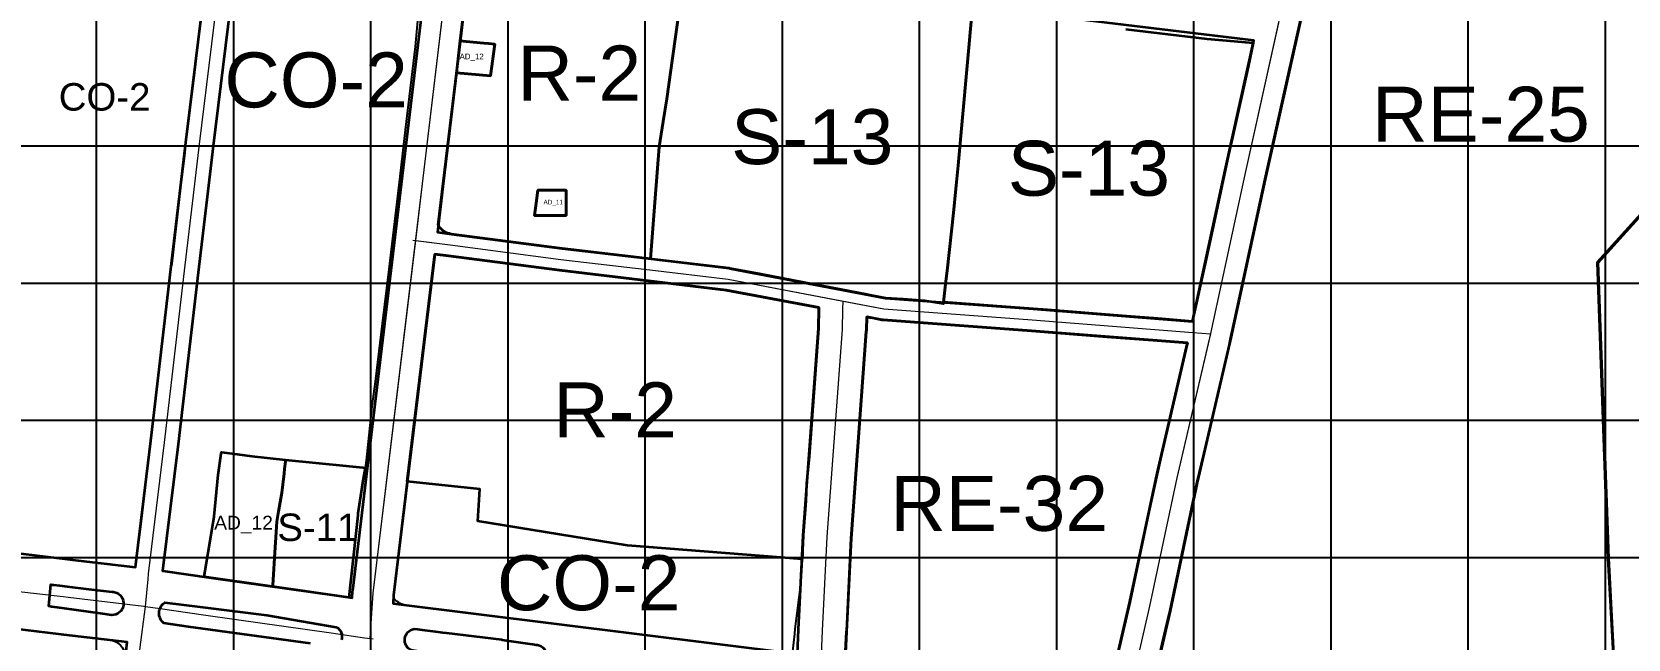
# Model space of a CAD drawing. Header units: millimetres. Extents: x 464536 to 476893, y 870501 to 881610.
# Drawn here: x 468753 to 469916, y 876140 to 876583 of the extents above; entities that cross this region are included whole.
import ezdxf
from ezdxf.enums import TextEntityAlignment as Align

# ---------------------------------------------------------------- set-up
doc = ezdxf.new("R2010")
doc.units = ezdxf.units.MM
for name, color, linetype, lineweight in [('Administration', 16, 'Continuous', 35), ('Center_1', 7, 'Continuous', 5), ('Land Use Code', 7, 'Continuous', 35), ('Mixed use', 30, 'Continuous', 35), ('Proposed Road Net work', 7, 'Continuous', 35), ('Recreational _ Environmental', 84, 'Continuous', 35), ('Services', 170, 'Continuous', 35)]:
    doc.layers.add(name, color=color, linetype=linetype, lineweight=lineweight)
doc.layers.add('Commerce_ Business _ Trade', color=10, linetype='Continuous')
doc.layers.add('Grid1', color=7, linetype='Continuous')
doc.styles.add('Arial', font='arial.ttf')

msp = doc.modelspace()

# ---------------------------------------------------------------- linework, layer by layer
at = {"layer": 'Administration'}
for points in [[(469090.2, 876574.3), (469087.1, 876551.2), (469062.3, 876553.3), (469062.5, 876554.8), (469065.1, 876576.6), (469069.3, 876576.2), (469082.2, 876575), (469085.7, 876574.7)], [(469119.2, 876449.4), (469120.5, 876458.3), (469121.6, 876467.7), (469123.8, 876467.7), (469129.4, 876467.7), (469131.8, 876467.7), (469138.5, 876467.7), (469138.5, 876467.7), (469140.6, 876467.7), (469142.3, 876467.7), (469142.3, 876466.3), (469142.3, 876465.9), (469142.3, 876455.2), (469142.3, 876455.1), (469142.2, 876449.4), (469124.1, 876449.4), (469120, 876449.4)], [(468937.7, 876271.1), (468937.6, 876269.9), (468937, 876264.5), (468936.6, 876261.2), (468935, 876247), (468932.7, 876233.4), (468931.4, 876226.2), (468930.6, 876214.4), (468930.2, 876207.5), (468928.4, 876179.8), (468927.9, 876178.8), (468878.4, 876185.9), (468885.6, 876229.7), (468888.7, 876260.2), (468890.9, 876275.7), (468891.1, 876276.7), (468902.5, 876275.3), (468913.2, 876273.9)]]:
    msp.add_lwpolyline(points, close=True, dxfattribs=at)
at = {"layer": 'Center_1'}
for points in [[(468999.3, 876140.9), (469001.6, 876174), (469038, 876476.5), (469086.7, 876884.7), (469109.1, 877079.2), (469115.4, 877129.1), (469120.5, 877169.6)], [(468835.5, 876164.2), (468837.5, 876184.1), (468837.8, 876188), (468849.4, 876283.8), (468851.4, 876300.4), (468864.1, 876409), (468871.2, 876468.2), (468875.1, 876501.3), (468894.7, 876661.8), (468903.6, 876742.6), (468912.4, 876820.9), (468916.6, 876857.8), (468918.9, 876869.6), (468923.9, 876923.4), (468928.6, 876964.2), (468930.4, 876987.9), (468933, 877009.6), (468933.4, 877017.2), (468934, 877022.3)], [(469546.6, 876072.1), (469567.9, 876164.4), (469587.8, 876258), (469612.3, 876363.3), (469637.4, 876479.1), (469663.1, 876595.6)], [(469030.6, 876431.4), (469057.7, 876427.8), (469138.4, 876417.3), (469203.3, 876409.7), (469260.3, 876402.8), (469374, 876381.2), (469482.1, 876373.2), (469599.2, 876364.1), (469612.2, 876363.1)], [(469327, 876100.6), (469327.9, 876118.2), (469329.3, 876146.5), (469332.7, 876214.9), (469343.7, 876366.1), (469344.1, 876381), (469344.3, 876386.8)], [(469327, 876100.6), (469327.9, 876118.2), (469329.3, 876146.5), (469332.7, 876214.9), (469343.7, 876366.1), (469344.1, 876381), (469344.3, 876386.8)], [(468748.8, 875489.3), (468749.4, 875495.6), (468749.6, 875497.1), (468754.6, 875546.5), (468758.3, 875577.2), (468783.9, 875742.8), (468831.6, 876132.5), (468835.5, 876164.2)]]:
    msp.add_lwpolyline(points, dxfattribs=at)
for points in [[(468835.5, 876164.2, 0), (468837.5, 876184.1, 0), (468837.8, 876188, 0), (468849.4, 876283.8, 0), (468851.4, 876300.4, 0), (468864.1, 876409, 0), (468871.2, 876468.2, 0), (468875.1, 876501.3, 0), (468894.7, 876661.8, 0), (468903.6, 876742.6, 0), (468912.4, 876820.9, 0), (468916.6, 876857.8, 0), (468917.7, 876863.5, 0)], [(469032.6, 876431.1, 0), (469038, 876476.5, 0), (469059.9, 876659.7, 0)], [(469612.2, 876363.1, 0), (469612.3, 876363.3, 0), (469637.4, 876479.1, 0), (469661.8, 876589.8, 0)], [(468999.3, 876140.9, 0), (469001.6, 876174, 0), (469032.6, 876431.1, 0)], [(469030.6, 876431.4, 0), (469032.6, 876431.1, 0)], [(469032.6, 876431.1, 0), (469057.7, 876427.8, 0), (469138.4, 876417.3, 0), (469203.3, 876409.7, 0), (469260.3, 876402.8, 0), (469344.3, 876386.8, 0)], [(469327, 876100.6, 0), (469327.9, 876118.2, 0), (469329.3, 876146.5, 0), (469332.7, 876214.9, 0), (469343.7, 876366.1, 0), (469344.1, 876381, 0), (469344.3, 876386.8, 0)], [(469344.3, 876386.8, 0), (469374, 876381.2, 0), (469482.1, 876373.2, 0), (469599.2, 876364.1, 0), (469612.2, 876363.1, 0)], [(469546.6, 876072.1, 0), (469567.9, 876164.4, 0), (469587.8, 876258, 0), (469612.2, 876363.1, 0)], [(468616.5, 876190.4, 0), (468651.5, 876186.2, 0), (468692.5, 876181.3, 0), (468743.3, 876175.2, 0), (468775.5, 876171.4, 0), (468779.3, 876170.9, 0), (468834.3, 876164.4, 0), (468835.5, 876164.2, 0)], [(468616.5, 876190.4, 0), (468651.5, 876186.2, 0), (468692.5, 876181.3, 0), (468743.3, 876175.2, 0), (468775.5, 876171.4, 0), (468779.3, 876170.9, 0), (468834.3, 876164.4, 0), (468835.5, 876164.2, 0), (468846.2, 876162.7, 0), (468878, 876158.1, 0), (468902, 876154.7, 0), (468934.7, 876150.1, 0), (468971.1, 876144.9, 0), (468995.4, 876141.4, 0), (469001.6, 876140.5, 0)], [(468795.1, 875834.5, 0), (468831.6, 876132.5, 0), (468835.5, 876164.2, 0)], [(468835.5, 876164.2, 0), (468846.2, 876162.7, 0), (468878, 876158.1, 0), (468902, 876154.7, 0), (468934.7, 876150.1, 0), (468971.1, 876144.9, 0), (468995.4, 876141.4, 0), (468999.3, 876140.9, 0)], [(468999.3, 876140.9, 0), (469001.6, 876140.5, 0)]]:
    msp.add_polyline3d(points, dxfattribs=at)
at = {"layer": 'Commerce_ Business _ Trade'}
for points in [[(469034.2, 876594), (469032.2, 876572.6), (469025, 876511.8), (469021.1, 876477.7), (469013, 876410.2), (469008.1, 876370.5), (469003.1, 876328.3), (469000.7, 876310.2), (469000.7, 876309.9), (468996.5, 876270.7), (468995.7, 876265.4), (468994, 876265.5), (468994.1, 876265.6), (468984.4, 876266.5), (468959.7, 876269), (468937.7, 876271.1), (468913.2, 876273.9), (468902.5, 876275.3), (468891.1, 876276.7), (468890.9, 876275.7), (468888.7, 876260.2), (468885.6, 876229.7), (468878.4, 876185.9), (468848.1, 876190.2), (468859.4, 876282.6), (468861.3, 876299.2), (468874.1, 876407.8), (468881.1, 876467), (468885, 876500.1), (468904.6, 876660.6)], [(468878.8, 876614.4), (468874.1, 876576), (468870.6, 876547.6), (468868, 876526.2), (468865.1, 876502.5), (468864, 876493), (468861.2, 876469.4), (468854.7, 876414.1), (468854.4, 876412.3), (468854.2, 876410.2), (468841.5, 876301.5), (468839.5, 876285), (468839.1, 876281.7), (468835.1, 876248.7), (468831.7, 876220.4), (468829.6, 876203.2), (468828.3, 876192.8), (468814.4, 876194.4), (468814.3, 876194.4), (468814.3, 876194.4), (468809.9, 876195), (468801, 876196), (468774.5, 876199.2), (468701, 876208)]]:
    msp.add_lwpolyline(points, dxfattribs=at)
msp.add_lwpolyline([(469314.4, 876198.7), (469314.4, 876198.4), (469313.5, 876182.1), (469309, 876147.8), (469308.7, 876144.2), (469307.4, 876131.7, -0.133826), (469301, 876130.8), (469144.4, 876150.3), (469074.3, 876159.1), (469025.2, 876165.2, -0.220656), (469016.4, 876170.7), (469016.5, 876172.5), (469026.5, 876255.3), (469079.3, 876249.7), (469078, 876226.3), (469187, 876208.7)], format="xyb", close=True, dxfattribs=at)
msp.add_lwpolyline([(468726.1, 876149.6), (468810, 876139.6, -0.41509), (468820.7, 876125.9), (468801, 875965.2), (468794, 875907.2), (468787.9, 875857.5, -0.307933), (468778.7, 875847.1), (468624.9, 875870.2, -0.270853)], format="xyb", dxfattribs=at)
at = {"layer": 'Grid1'}
for p, q in [((468800, 870600), (468800, 881600)), ((468900, 870600), (468900, 881600)), ((469000, 870600), (469000, 881600)), ((469100, 870600), (469100, 881600)), ((469200, 870600), (469200, 881600)), ((469300, 870600), (469300, 881600)), ((469400, 870600), (469400, 881600)), ((469500, 870600), (469500, 881600)), ((469600, 870600), (469600, 881600)), ((469700, 870600), (469700, 881600)), ((469800, 870600), (469800, 881600)), ((469900, 870600), (469900, 881600)), ((464700, 876500), (472600, 876500)), ((464700, 876400), (472600, 876400)), ((464700, 876300), (472600, 876300)), ((464700, 876200), (472600, 876200))]:
    msp.add_line(p, q, dxfattribs=at)
at = {"layer": 'Mixed use'}
msp.add_lwpolyline([(469314.6, 876202.5), (469314.4, 876198.7), (469314.4, 876198.7), (469187, 876208.7), (469078, 876226.3), (469079.3, 876249.7), (469026.5, 876255.3), (469046.5, 876421.2), (469056.6, 876419.9), (469137.4, 876409.4), (469202.4, 876401.7), (469259, 876394.9), (469326.6, 876382.1), (469326.6, 876381.5), (469326.2, 876367), (469319.4, 876273.6), (469317.9, 876258.7), (469317.4, 876254.2), (469317.1, 876241.2), (469315.2, 876216.2), (469315.2, 876215.8), (469315.1, 876213.8), (469314.9, 876212.8)], close=True, dxfattribs=at)
msp.add_polyline3d([(469224.8, 876598.9, 0), (469215.8, 876534.5, 0), (469213.1, 876517.9, 0), (469210.2, 876499.4, 0), (469207.3, 876462, 0), (469203.8, 876417.7, 0), (469145.7, 876424.5, 0), (469139.4, 876425.2, 0), (469139.4, 876425.2, 0), (469058.7, 876435.8, 0), (469058.5, 876435.8, 0), (469058.5, 876435.8, 0), (469057.2, 876436.1, 0), (469055.9, 876436.4, 0), (469054.6, 876437, 0), (469053.5, 876437.6, 0), (469052.4, 876438.4, 0), (469051.4, 876439.3, 0), (469050.5, 876440.3, 0), (469049.7, 876441.4, 0), (469049.1, 876442.6, 0), (469052.9, 876474.7, 0), (469062.5, 876554.8, 0), (469062.3, 876553.3, 0), (469087.1, 876551.2, 0), (469090.2, 876574.3, 0), (469085.7, 876574.7, 0), (469082.2, 876575, 0), (469069.3, 876576.2, 0), (469065.1, 876576.6, 0), (469073, 876643.5, 0)], dxfattribs=at)
msp.add_polyline3d([(469120.5, 876458.3, 0), (469119.2, 876449.4, 0), (469120, 876449.4, 0), (469124.1, 876449.4, 0), (469142.2, 876449.4, 0), (469142.3, 876455.1, 0), (469142.3, 876455.2, 0), (469142.3, 876465.9, 0), (469142.3, 876466.3, 0), (469142.3, 876467.7, 0), (469140.6, 876467.7, 0), (469138.5, 876467.7, 0), (469138.5, 876467.7, 0), (469131.8, 876467.7, 0), (469129.4, 876467.7, 0), (469123.8, 876467.7, 0), (469121.6, 876467.7, 0)], close=True, dxfattribs=at)
at = {"layer": 'Proposed Road Net work'}
for points in [[(468712.5, 876881, 0), (468673.5, 876547, 0), (468634.2, 876215.9, 0), (468654.7, 876213.5, 0), (468695.7, 876208.6, 0), (468746.6, 876202.5, 0), (468778.8, 876198.7, 0), (468782.5, 876198.2, 0), (468828.3, 876192.8, 0), (468839.5, 876285, 0), (468841.5, 876301.5, 0), (468854.2, 876410.2, 0), (468861.2, 876469.4, 0), (468865.1, 876502.5, 0), (468884.8, 876663, 0), (468893.7, 876743.7, 0), (468902.5, 876822, 0), (468906.5, 876857.1, 0), (468905.6, 876857.2, 0), (468856, 876865.1, 0), (468841.4, 876866.1, 0), (468791.2, 876872, 0), (468776.1, 876873.1, 0), (468744.6, 876877, 0)], [(468712.5, 876881, 0), (468673.5, 876547, 0), (468634.2, 876215.9, 0), (468654.7, 876213.5, 0), (468695.7, 876208.6, 0), (468746.6, 876202.5, 0), (468778.8, 876198.7, 0), (468782.5, 876198.2, 0), (468828.3, 876192.8, 0), (468839.5, 876285, 0), (468841.5, 876301.5, 0), (468854.2, 876410.2, 0), (468861.2, 876469.4, 0), (468865.1, 876502.5, 0), (468884.8, 876663, 0), (468893.7, 876743.7, 0), (468902.5, 876822, 0), (468906.5, 876857.1, 0), (468905.6, 876857.2, 0), (468856, 876865.1, 0), (468841.4, 876866.1, 0), (468791.2, 876872, 0), (468776.1, 876873.1, 0), (468744.6, 876877, 0)], [(468984.6, 876848.6, 0), (468926.4, 876855.1, 0), (468922.3, 876819.7, 0), (468913.6, 876741.5, 0), (468904.6, 876660.6, 0), (468885, 876500.1, 0), (468881.1, 876467, 0), (468874.1, 876407.8, 0), (468861.3, 876299.2, 0), (468859.4, 876282.6, 0), (468848.1, 876190.2, 0), (468850, 876189.9, 0), (468881.9, 876185.4, 0), (468905.9, 876181.9, 0), (468938.6, 876177.3, 0), (468974.9, 876172.1, 0), (468986.3, 876170.5, 0), (468986.6, 876175, 0), (468986.7, 876175.7, 0), (469023.1, 876478.3, 0), (469065.8, 876836.2, 0), (469061.9, 876836.7, 0), (469003.1, 876844.5, 0), (469002.6, 876844.6, 0)], [(468984.6, 876848.6, 0), (468926.4, 876855.1, 0), (468922.3, 876819.7, 0), (468913.6, 876741.5, 0), (468904.6, 876660.6, 0), (468885, 876500.1, 0), (468881.1, 876467, 0), (468874.1, 876407.8, 0), (468861.3, 876299.2, 0), (468859.4, 876282.6, 0), (468848.1, 876190.2, 0), (468850, 876189.9, 0), (468881.9, 876185.4, 0), (468905.9, 876181.9, 0), (468938.6, 876177.3, 0), (468974.9, 876172.1, 0), (468986.3, 876170.5, 0), (468986.6, 876175, 0), (468986.7, 876175.7, 0), (469023.1, 876478.3, 0), (469065.8, 876836.2, 0), (469061.9, 876836.7, 0), (469003.1, 876844.5, 0), (469002.6, 876844.6, 0)], [(469183, 876633.4, 0), (469074.7, 876643.3, 0), (469073, 876643.5, 0), (469052.9, 876474.7, 0), (469048.4, 876437.1, 0), (469058.7, 876435.8, 0), (469139.4, 876425.2, 0), (469204.2, 876417.6, 0), (469261.2, 876410.8, 0), (469261.7, 876410.7, 0), (469375, 876389.1, 0), (469482.7, 876381.2, 0), (469598.9, 876372.1, 0), (469622.7, 876482.3, 0), (469643.6, 876576.9, 0), (469576.9, 876585, 0), (469494.1, 876595, 0), (469370.8, 876611.2, 0), (469267.8, 876623.9, 0)], [(469183, 876633.4, 0), (469074.7, 876643.3, 0), (469073, 876643.5, 0), (469052.9, 876474.7, 0), (469048.4, 876437.1, 0), (469058.7, 876435.8, 0), (469139.4, 876425.2, 0), (469204.2, 876417.6, 0), (469261.2, 876410.8, 0), (469261.7, 876410.7, 0), (469375, 876389.1, 0), (469482.7, 876381.2, 0), (469598.9, 876372.1, 0), (469622.7, 876482.3, 0), (469643.6, 876576.9, 0), (469576.9, 876585, 0), (469494.1, 876595, 0), (469370.8, 876611.2, 0), (469267.8, 876623.9, 0)], [(469016.5, 876172.5, 0), (469016.1, 876166.3, 0), (469310.9, 876129.6, 0), (469311.8, 876147.3, 0), (469315.2, 876216, 0), (469326.2, 876367, 0), (469326.6, 876381.5, 0), (469326.6, 876382.1, 0), (469259, 876394.9, 0), (469202.4, 876401.7, 0), (469137.4, 876409.4, 0), (469056.6, 876419.9, 0), (469046.5, 876421.2, 0)], [(469016.5, 876172.5, 0), (469016.1, 876166.3, 0), (469310.9, 876129.6, 0), (469311.8, 876147.3, 0), (469315.2, 876216, 0), (469326.2, 876367, 0), (469326.6, 876381.5, 0), (469326.6, 876382.1, 0), (469259, 876394.9, 0), (469202.4, 876401.7, 0), (469137.4, 876409.4, 0), (469056.6, 876419.9, 0), (469046.5, 876421.2, 0)], [(469372.5, 876373.3, 0), (469361.5, 876375.4, 0), (469361.2, 876365.6, 0), (469361.1, 876364.8, 0), (469350.2, 876213.8, 0), (469346.7, 876145.6, 0), (469345.7, 876125.3, 0), (469426.8, 876115.2, 0), (469537.9, 876101, 0), (469553.3, 876167.6, 0), (469573.1, 876261.2, 0), (469595.3, 876356.4, 0), (469481.5, 876365.2, 0), (469373.4, 876373.2, 0)], [(468627.7, 876161.3, 0), (468593.6, 875874.9, 0), (468786.4, 875845.9, 0), (468821.7, 876133.7, 0), (468822.2, 876138.1, 0), (468776, 876143.6, 0), (468772.3, 876144.1, 0), (468740, 876147.9, 0), (468689.2, 876154, 0), (468648.2, 876158.9, 0)], [(468627.7, 876161.3, 0), (468593.6, 875874.9, 0), (468786.4, 875845.9, 0), (468821.7, 876133.7, 0), (468822.2, 876138.1, 0), (468776, 876143.6, 0), (468772.3, 876144.1, 0), (468740, 876147.9, 0), (468689.2, 876154, 0), (468648.2, 876158.9, 0)]]:
    msp.add_polyline3d(points, close=True, dxfattribs=at)
for points in [[(469677.8, 876592.4, 0), (469652, 876475.9, 0), (469626.9, 876360, 0), (469602.4, 876254.7, 0), (469582.6, 876161.1, 0), (469567.8, 876097.1, 0), (469937, 876049.9, 0)], [(469677.8, 876592.4, 0), (469652, 876475.9, 0), (469626.9, 876360, 0), (469602.4, 876254.7, 0), (469582.6, 876161.1, 0), (469570.7, 876109.8, 0)], [(469372.5, 876373.3, 0), (469361.5, 876375.4, 0), (469361.2, 876365.6, 0), (469361.1, 876364.8, 0), (469350.2, 876213.8, 0), (469346.7, 876145.6, 0), (469345.7, 876125.3, 0), (469426.8, 876115.2, 0), (469504.8, 876105.2, 0)], [(469540.6, 876112.8, 0), (469553.3, 876167.6, 0), (469573.1, 876261.2, 0), (469595.3, 876356.4, 0), (469481.5, 876365.2, 0), (469373.4, 876373.2, 0), (469372.5, 876373.3, 0)]]:
    msp.add_polyline3d(points, dxfattribs=at)
at = {"layer": 'Recreational _ Environmental'}
msp.add_lwpolyline([(469939.4, 876465.3), (469893.9, 876415), (469901.8, 876199.3), (469905.5, 876129), (469900.3, 876054.6), (469834.7, 876063), (469708.6, 876079.1), (469643.2, 876087.9), (469639.8, 876088.4), (469592.9, 876094.7), (469577, 876096.8, -0.236346), (469570.7, 876109.8), (469575.2, 876129.1), (469579.5, 876147.8), (469582.6, 876161.1), (469602.4, 876254.7), (469607.1, 876274.8), (469625.8, 876355), (469626.9, 876360), (469629.6, 876372.3), (469652, 876475.9), (469669.4, 876554.6), (469671.1, 876562.2), (469677.8, 876592.4)], format="xyb", dxfattribs=at)
for points in [[(469937.6, 876049.9), (469900.9, 876054.6), (469906.1, 876129), (469902.5, 876199.3), (469894.6, 876415), (469940, 876465.3)], [(469345.8, 876127), (469346.7, 876145.6), (469346.8, 876146.3), (469350.2, 876213.8), (469361.1, 876364.8), (469361.2, 876365.6), (469361.5, 876375.4), (469363.7, 876375), (469363.7, 876375), (469365.8, 876374.6), (469372.5, 876373.3), (469373.4, 876373.2), (469481.5, 876365.2), (469481.5, 876365.2), (469518.2, 876362.4), (469536.5, 876360.9), (469570.1, 876358.3), (469595.3, 876356.4), (469594.9, 876354.8), (469575.6, 876272), (469573.1, 876261.2), (469567.2, 876233.4), (469553.3, 876167.6), (469544.6, 876129.9)], [(468955.8, 876137.3), (468866.9, 876149.3), (468848.9, 876152.1), (468847.8, 876153.2), (468846.9, 876154.5), (468846.2, 876155.9), (468845.7, 876157.4), (468845.5, 876159), (468845.6, 876160.5), (468845.9, 876162.1), (468846.5, 876163.5), (468847.3, 876164.9), (468848.4, 876166.1), (468849.6, 876167.1), (468875.5, 876163.9), (468924.1, 876157.9), (468974.7, 876149.2), (468975.9, 876148.5), (468976.9, 876147.5), (468977.7, 876146.4), (468978.3, 876145.2), (468978.7, 876143.9), (468978.8, 876142.5), (468978.7, 876141.1), (468978.4, 876139.8)]]:
    msp.add_lwpolyline(points, dxfattribs=at)
for points in [[(468794.3, 876176.8), (468811.3, 876174.8, -0.052368), (468813.1, 876174.6, -0.908072), (468811, 876157.9), (468802.7, 876159), (468776.5, 876162.6), (468767.6, 876163.9), (468767, 876164), (468765.1, 876164.5), (468766.7, 876180.1), (468767.5, 876180), (468768.8, 876179.9), (468773, 876179.4), (468778.5, 876178.7)], [(469111, 876122), (469104, 876122.6), (469101.6, 876122.9), (469071.3, 876127), (469046.6, 876130.1), (469033.7, 876131.7), (469029.4, 876132.2, -0.730205), (469031.4, 876147.8), (469033.8, 876147.6), (469037.2, 876147.1), (469047, 876146), (469052.2, 876145.3), (469055.1, 876145), (469095.4, 876140), (469095.5, 876139.9), (469102.2, 876138.9), (469115.9, 876136.9), (469118, 876136.6), (469120.5, 876136.3, -0.024956), (469121.3, 876136.2, -0.920182), (469120, 876120.7)]]:
    msp.add_lwpolyline(points, format="xyb", close=True, dxfattribs=at)
at = {"layer": 'Services'}
for points in [[(469438.4, 876598.9), (469431.3, 876520.7), (469428.1, 876485.8), (469427.2, 876476.1), (469426.5, 876468.7), (469424.6, 876451.3), (469420, 876409), (469419.2, 876401.5), (469417.5, 876386), (469417.4, 876384.9), (469403.8, 876387), (469388, 876388.2), (469375, 876389.1), (469370.1, 876390.1), (469362.5, 876391.5), (469361.4, 876391.7), (469329.8, 876397.7), (469321.9, 876399.2), (469284.3, 876406.4), (469261.7, 876410.7), (469261.2, 876410.8), (469204.9, 876417.5), (469204.2, 876417.6), (469203.8, 876417.7), (469207.3, 876462), (469210.2, 876499.4), (469213.1, 876517.9), (469215.8, 876534.5), (469224.8, 876598.9)], [(469550.3, 876585.3), (469603.5, 876578.8), (469609.7, 876578.2), (469618.1, 876577.5), (469643.2, 876575.1), (469639.4, 876557.7), (469627.6, 876504.3), (469625.2, 876493.8), (469622.7, 876482.3), (469614.6, 876444.8), (469608.3, 876415.6), (469599, 876372.8), (469598.9, 876372.1), (469573.7, 876374.1), (469547.7, 876376.1), (469493.3, 876380.4), (469482.7, 876381.2), (469417.5, 876386), (469419.2, 876401.5), (469420, 876409), (469424.6, 876451.3), (469426.5, 876468.7), (469427.2, 876476.1), (469428.1, 876485.8), (469431.3, 876520.7), (469438.4, 876598.9)]]:
    msp.add_lwpolyline(points, dxfattribs=at)
msp.add_lwpolyline([(468995.7, 876265.4), (468994.4, 876257.3), (468990.4, 876232.1), (468990.3, 876230.8), (468983.8, 876170.8), (468927.9, 876178.8), (468928.4, 876179.8), (468930.2, 876207.5), (468930.6, 876214.4), (468931.4, 876226.2), (468932.7, 876233.4), (468935, 876247), (468936.6, 876261.2), (468937, 876264.5), (468937.6, 876269.9), (468937.7, 876271.1), (468959.7, 876269), (468984.4, 876266.5), (468994.1, 876265.6), (468994, 876265.5)], close=True, dxfattribs=at)

# ---------------------------------------------------------------- texts
at = {"layer": 'Land Use Code', "color": 7, "true_color": 0xffffff, "style": 'Arial'}
for s, height, p in [('R-2', 40.08, (469151.9, 876521.1)), ('CO-2', 40.08, (468960, 876516.1)), ('AD_12', 4.12, (469073.4, 876562)), ('CO-2', 20.04, (468805.8, 876519.8)), ('RE-25', 40.08, (469809.2, 876491.1)), ('S-13', 40.08, (469321.7, 876474.7)), ('S-13', 40.08, (469523.4, 876451.7)), ('AD_11', 3.33, (469132.9, 876456.4)), ('R-2', 40.08, (469178, 876275.5)), ('RE-32', 40.08, (469458, 876207.3)), ('AD_12', 10.02, (468907.1, 876217.3)), ('S-11', 20.04, (468961.3, 876205.9)), ('CO-2', 40.08, (469158.7, 876149.4))]:
    msp.add_text(s, height=height, dxfattribs=at).set_placement(p, align=Align.BOTTOM_CENTER)

doc.saveas('drawing.dxf')
